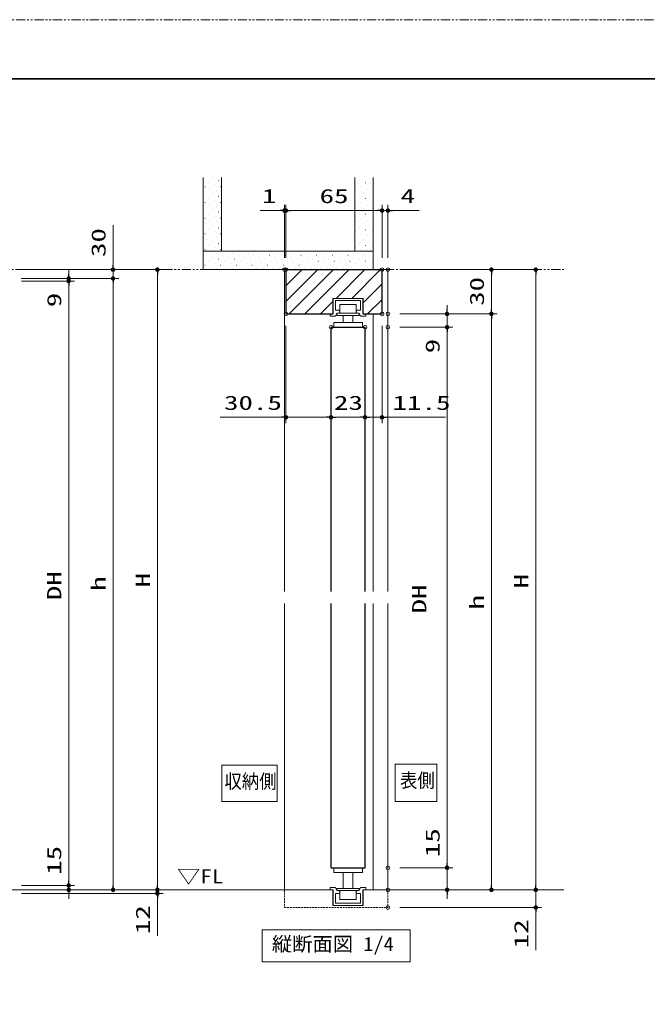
# Model space of a CAD drawing. Units: millimetres, scale not verified. Extents: x -1306 to 1306, y -607 to 607.
# Drawn here: x -604 to -180, y -75 to 594 of the extents above; entities that cross this region are included whole.
import ezdxf
from ezdxf.enums import TextEntityAlignment as Align

# ---------------------------------------------------------------- set-up
doc = ezdxf.new("R2010")
doc.units = ezdxf.units.MM
doc.header["$LTSCALE"] = 5
doc.header["$PDMODE"] = 32
doc.header["$PDSIZE"] = 2.5
doc.linetypes.add('USER1', pattern=[0.375, 0.25, -0.125])
doc.linetypes.add('USER2', pattern=[2.5, 1.25, -0.25, 0.25, -0.25, 0.25, -0.25])
for name, color, linetype, lineweight in [('0-1_線(白)', 7, 'Continuous', 30), ('0-2_線(黄)', 2, 'Continuous', 15), ('0-3_線(水)', 4, 'Continuous', 9), ('0-5_ハッチング', 6, 'Continuous', 9), ('0-6_点線(黄)', 2, 'USER1', 15), ('0-7_寸法線', 3, 'Continuous', 13), ('0-8_陰線', 4, 'USER2', 9), ('0-9_0', 3, 'Continuous', 25), ('0-A_DEFPOINTS', 7, 'Continuous', 5), ('0-C_図面枠', 7, 'Continuous', 35)]:
    doc.layers.add(name, color=color, linetype=linetype, lineweight=lineweight)
doc.styles.add('ＭＳ ゴシック', font='')
doc.styles.get('ＭＳ ゴシック').set_extended_font_data('MS Gothic')

# ---------------------------------------------------------------- blocks, each defined once
blk = doc.blocks.new('_DOT')
at = {"layer": '0-9_0'}
blk.add_line((-2.5, 0), (-5, 0), dxfattribs=at)
for points in [[(0, 0), (-2.5, 0), (-2.48, 0.313)], [(0, 0), (-2.48, -0.313), (-2.5, 0)], [(0, 0), (-2.48, 0.313), (-2.421, 0.622)], [(0, 0), (-2.421, -0.622), (-2.48, -0.313)], [(0, 0), (-2.421, 0.622), (-2.324, 0.92)], [(0, 0), (-2.324, -0.92), (-2.421, -0.622)], [(0, 0), (-2.324, 0.92), (-2.191, 1.204)], [(0, 0), (-2.191, -1.204), (-2.324, -0.92)], [(0, 0), (-2.191, 1.204), (-2.023, 1.469)], [(0, 0), (-2.023, -1.469), (-2.191, -1.204)], [(0, 0), (-2.023, 1.469), (-1.822, 1.711)], [(0, 0), (-1.822, -1.711), (-2.023, -1.469)], [(0, 0), (-1.822, 1.711), (-1.594, 1.926)], [(0, 0), (-1.594, -1.926), (-1.822, -1.711)], [(0, 0), (-1.594, 1.926), (-1.34, 2.111)], [(0, 0), (-1.34, -2.111), (-1.594, -1.926)], [(0, 0), (-1.34, 2.111), (-1.064, 2.262)], [(0, 0), (-1.064, -2.262), (-1.34, -2.111)], [(0, 0), (-1.064, 2.262), (-0.773, 2.378)], [(0, 0), (-0.773, -2.378), (-1.064, -2.262)], [(0, 0), (-0.773, 2.378), (-0.468, 2.456)], [(0, 0), (-0.468, -2.456), (-0.773, -2.378)], [(0, 0), (-0.468, 2.456), (-0.157, 2.495)], [(0, 0), (-0.157, -2.495), (-0.468, -2.456)], [(0, 0), (-0.157, 2.495), (0.157, 2.495)], [(0, 0), (0.157, -2.495), (-0.157, -2.495)], [(0, 0), (0.157, 2.495), (0.468, 2.456)], [(0, 0), (0.468, 2.456), (0.773, 2.378)], [(0, 0), (0.773, 2.378), (1.064, 2.262)], [(0, 0), (1.064, 2.262), (1.34, 2.111)], [(0, 0), (1.34, 2.111), (1.594, 1.926)], [(0, 0), (1.594, 1.926), (1.822, 1.711)], [(0, 0), (1.822, 1.711), (2.023, 1.469)], [(0, 0), (2.023, 1.469), (2.191, 1.204)], [(0, 0), (2.191, 1.204), (2.324, 0.92)], [(0, 0), (2.324, 0.92), (2.421, 0.622)], [(0, 0), (2.421, 0.622), (2.48, 0.313)], [(0, 0), (2.48, 0.313), (2.5, 0)], [(0, 0), (0.468, -2.456), (0.157, -2.495)], [(0, 0), (0.773, -2.378), (0.468, -2.456)], [(0, 0), (1.064, -2.262), (0.773, -2.378)], [(0, 0), (1.34, -2.111), (1.064, -2.262)], [(0, 0), (1.594, -1.926), (1.34, -2.111)], [(0, 0), (1.822, -1.711), (1.594, -1.926)], [(0, 0), (2.023, -1.469), (1.822, -1.711)], [(0, 0), (2.191, -1.204), (2.023, -1.469)], [(0, 0), (2.324, -0.92), (2.191, -1.204)], [(0, 0), (2.421, -0.622), (2.324, -0.92)], [(0, 0), (2.48, -0.313), (2.421, -0.622)], [(0, 0), (2.5, 0), (2.48, -0.313)]]:
    blk.add_solid(points, dxfattribs=at)

msp = doc.modelspace()

# ---------------------------------------------------------------- linework, layer by layer
at = {"layer": '0-1_線(白)'}
for p, q in [((-424.094, 424.763), (-424.094, 394.763)), ((-424.094, 424.763), (-359.094, 424.763)), ((-359.094, 394.763), (-359.094, 424.763)), ((-424.094, 394.763), (-392.294, 394.763)), ((-371.894, 394.763), (-359.094, 394.763)), ((-393.594, 385.763), (-370.594, 385.763)), ((-393.594, 206.763), (-393.594, 385.763)), ((-370.594, 206.763), (-370.594, 385.763)), ((-393.594, 19.763), (-393.594, 198.763)), ((-370.594, 19.763), (-370.594, 198.763)), ((-393.594, 19.763), (-370.594, 19.763))]:
    msp.add_line(p, q, dxfattribs=at)
at = {"layer": '0-2_線(黄)'}
for p, q in [((-467.594, 437.263), (-467.594, 487.263)), ((-377.594, 437.263), (-377.594, 487.263)), ((-365.094, 424.763), (-365.094, 487.263)), ((-480.094, 437.263), (-365.094, 437.263)), ((-1244.636, 4.763), (-392.294, 4.763)), ((-371.894, 4.763), (-236.081, 4.763))]:
    msp.add_line(p, q, dxfattribs=at)
msp.add_lwpolyline([(-480.094, 487.263), (-480.094, 424.763), (-425.094, 424.763)], dxfattribs=at)
msp.add_lwpolyline([(-440.207, -22.237), (-339.981, -22.237), (-339.981, -44.072), (-440.207, -44.072)], close=True, dxfattribs=at)
at = {"layer": '0-3_線(水)'}
for p, q in [((-355.094, 424.763), (-425.094, 424.763)), ((-425.094, 424.763), (-425.094, 206.763)), ((-355.094, 424.763), (-355.094, 206.763)), ((-390.594, 403.763), (-373.594, 403.763)), ((-390.594, 403.763), (-390.594, 397.263)), ((-373.594, 403.763), (-373.594, 397.263)), ((-394.094, 394.763), (-394.094, 393.263)), ((-392.094, 394.763), (-392.294, 394.763)), ((-390.594, 397.263), (-388.594, 397.263)), ((-389.594, 395.263), (-390.594, 393.263)), ((-373.594, 397.263), (-375.594, 397.263)), ((-374.594, 395.263), (-373.594, 393.263)), ((-372.094, 394.763), (-371.894, 394.763)), ((-370.094, 394.763), (-370.094, 393.263)), ((-365.094, 394.763), (-365.094, 206.763)), ((-394.094, 393.263), (-390.594, 393.263)), ((-385.344, 393.763), (-385.344, 388.963)), ((-378.844, 393.763), (-378.844, 388.963)), ((-370.094, 393.263), (-373.594, 393.263)), ((-425.094, 198.763), (-425.094, 4.763)), ((-365.094, 198.763), (-365.094, 4.763)), ((-355.094, 198.763), (-355.094, 4.763)), ((-385.344, 5.763), (-385.344, 16.563)), ((-378.844, 5.763), (-378.844, 16.563)), ((-394.094, 6.263), (-390.594, 6.263)), ((-389.594, 4.263), (-390.594, 6.263)), ((-390.594, 2.263), (-388.594, 2.263)), ((-390.594, -4.237), (-390.594, 2.263)), ((-373.594, 2.263), (-375.594, 2.263)), ((-374.594, 4.263), (-373.594, 6.263)), ((-370.094, 6.263), (-373.594, 6.263)), ((-373.594, -4.237), (-373.594, 2.263)), ((-370.094, 4.763), (-370.094, 6.263)), ((-373.594, -4.237), (-390.594, -4.237))]:
    msp.add_line(p, q, dxfattribs=at)
for points in [[(-392.094, 394.763), (-392.094, 405.263), (-372.094, 405.263), (-372.094, 394.763)], [(-387.544, 395.263), (-387.544, 401.263), (-376.644, 401.263), (-376.644, 395.263)], [(-391.794, 385.763), (-391.794, 388.963), (-372.394, 388.963), (-372.394, 385.763)], [(-391.794, 19.763), (-391.794, 16.563), (-372.394, 16.563), (-372.394, 19.763)], [(-370.094, 4.763), (-372.094, 4.763), (-372.094, -5.737), (-392.094, -5.737), (-392.094, 4.763), (-394.094, 4.763), (-394.094, 6.263)], [(-387.544, 4.263), (-387.544, -1.737), (-376.644, -1.737), (-376.644, 4.263)]]:
    msp.add_lwpolyline(points, dxfattribs=at)
for points in [[(-389.594, 395.263), (-389.594, 393.763), (-374.594, 393.763), (-374.594, 395.263)], [(-389.594, 4.263), (-389.594, 5.763), (-374.594, 5.763), (-374.594, 4.263)]]:
    msp.add_lwpolyline(points, close=True, dxfattribs=at)
for centre, start, end in [((-388.594, 396.263), 270, 89.99996), ((-375.594, 396.263), 90, 270), ((-388.594, 3.263), 270, 89.99996), ((-375.594, 3.263), 90, 270)]:
    msp.add_arc(centre, 1, start, end, dxfattribs=at)
at = {"layer": '0-5_ハッチング'}
for p, q in [((-476.257, 483.558), (-476.207, 483.558)), ((-473.605, 486.21), (-473.555, 486.21)), ((-472.279, 482.232), (-472.229, 482.232)), ((-469.627, 484.884), (-469.577, 484.884)), ((-376.82, 482.232), (-376.77, 482.232)), ((-374.168, 484.884), (-374.118, 484.884)), ((-370.19, 483.558), (-370.14, 483.558)), ((-367.539, 486.21), (-367.489, 486.21)), ((-366.213, 482.232), (-366.163, 482.232)), ((-478.908, 480.907), (-478.858, 480.907)), ((-477.582, 476.929), (-477.532, 476.929)), ((-474.931, 479.581), (-474.881, 479.581)), ((-473.605, 475.603), (-473.555, 475.603)), ((-470.953, 478.255), (-470.903, 478.255)), ((-468.302, 480.907), (-468.252, 480.907)), ((-375.494, 478.255), (-375.444, 478.255)), ((-372.842, 480.907), (-372.792, 480.907)), ((-371.516, 476.929), (-371.466, 476.929)), ((-368.865, 479.581), (-368.815, 479.581)), ((-367.539, 475.603), (-367.489, 475.603)), ((-478.908, 470.3), (-478.858, 470.3)), ((-476.257, 472.952), (-476.207, 472.952)), ((-474.931, 468.974), (-474.881, 468.974)), ((-472.279, 471.626), (-472.229, 471.626)), ((-469.627, 474.277), (-469.577, 474.277)), ((-468.302, 470.3), (-468.252, 470.3)), ((-376.82, 471.626), (-376.77, 471.626)), ((-374.168, 474.277), (-374.118, 474.277)), ((-372.842, 470.3), (-372.792, 470.3)), ((-370.19, 472.952), (-370.14, 472.952)), ((-368.865, 468.974), (-368.815, 468.974)), ((-366.213, 471.626), (-366.163, 471.626)), ((-477.582, 466.322), (-477.532, 466.322)), ((-476.257, 462.345), (-476.207, 462.345)), ((-473.605, 464.997), (-473.555, 464.997)), ((-470.953, 467.648), (-470.903, 467.648)), ((-469.627, 463.671), (-469.577, 463.671)), ((-375.494, 467.648), (-375.444, 467.648)), ((-374.168, 463.671), (-374.118, 463.671)), ((-371.516, 466.322), (-371.466, 466.322)), ((-370.19, 462.345), (-370.14, 462.345)), ((-367.539, 464.997), (-367.489, 464.997)), ((-478.908, 459.693), (-478.858, 459.693)), ((-477.582, 455.716), (-477.532, 455.716)), ((-474.931, 458.367), (-474.881, 458.367)), ((-472.279, 461.019), (-472.229, 461.019)), ((-470.953, 457.042), (-470.903, 457.042)), ((-468.302, 459.693), (-468.252, 459.693)), ((-376.82, 461.019), (-376.77, 461.019)), ((-375.494, 457.042), (-375.444, 457.042)), ((-372.842, 459.693), (-372.792, 459.693)), ((-371.516, 455.716), (-371.466, 455.716)), ((-368.865, 458.367), (-368.815, 458.367)), ((-366.213, 461.019), (-366.163, 461.019)), ((-478.908, 449.087), (-478.858, 449.087)), ((-476.257, 451.738), (-476.207, 451.738)), ((-473.605, 454.39), (-473.555, 454.39)), ((-472.279, 450.413), (-472.229, 450.413)), ((-469.627, 453.064), (-469.577, 453.064)), ((-468.302, 449.087), (-468.252, 449.087)), ((-376.82, 450.413), (-376.77, 450.413)), ((-374.168, 453.064), (-374.118, 453.064)), ((-372.842, 449.087), (-372.792, 449.087)), ((-370.19, 451.738), (-370.14, 451.738)), ((-367.539, 454.39), (-367.489, 454.39)), ((-366.213, 450.413), (-366.163, 450.413)), ((-477.582, 445.109), (-477.532, 445.109)), ((-474.931, 447.761), (-474.881, 447.761)), ((-473.605, 443.783), (-473.555, 443.783)), ((-470.953, 446.435), (-470.903, 446.435)), ((-469.627, 442.458), (-469.577, 442.458)), ((-375.494, 446.435), (-375.444, 446.435)), ((-374.168, 442.458), (-374.118, 442.458)), ((-371.516, 445.109), (-371.466, 445.109)), ((-368.865, 447.761), (-368.815, 447.761)), ((-367.539, 443.783), (-367.489, 443.783)), ((-478.908, 438.48), (-478.858, 438.48)), ((-476.257, 441.132), (-476.207, 441.132)), ((-474.931, 437.154), (-474.881, 437.154)), ((-472.279, 439.806), (-472.229, 439.806)), ((-470.953, 435.828), (-470.903, 435.828)), ((-468.302, 438.48), (-468.252, 438.48)), ((-464.324, 437.154), (-464.274, 437.154)), ((-460.347, 435.828), (-460.297, 435.828)), ((-453.717, 437.154), (-453.667, 437.154)), ((-449.74, 435.828), (-449.69, 435.828)), ((-443.111, 437.154), (-443.061, 437.154)), ((-439.133, 435.828), (-439.083, 435.828)), ((-432.504, 437.154), (-432.454, 437.154)), ((-428.527, 435.828), (-428.477, 435.828)), ((-421.898, 437.154), (-421.848, 437.154)), ((-417.92, 435.828), (-417.87, 435.828)), ((-411.291, 437.154), (-411.241, 437.154)), ((-407.314, 435.828), (-407.264, 435.828)), ((-400.684, 437.154), (-400.634, 437.154)), ((-396.707, 435.828), (-396.657, 435.828)), ((-390.078, 437.154), (-390.028, 437.154)), ((-386.1, 435.828), (-386.05, 435.828)), ((-379.471, 437.154), (-379.421, 437.154)), ((-376.82, 439.806), (-376.77, 439.806)), ((-375.494, 435.828), (-375.444, 435.828)), ((-372.842, 438.48), (-372.792, 438.48)), ((-370.19, 441.132), (-370.14, 441.132)), ((-368.865, 437.154), (-368.815, 437.154)), ((-366.213, 439.806), (-366.163, 439.806)), ((-477.582, 434.503), (-477.532, 434.503)), ((-476.257, 430.525), (-476.207, 430.525)), ((-473.605, 433.177), (-473.555, 433.177)), ((-472.279, 429.199), (-472.229, 429.199)), ((-469.627, 431.851), (-469.577, 431.851)), ((-466.976, 434.503), (-466.926, 434.503)), ((-465.65, 430.525), (-465.6, 430.525)), ((-462.998, 433.177), (-462.948, 433.177)), ((-461.672, 429.199), (-461.622, 429.199)), ((-459.021, 431.851), (-458.971, 431.851)), ((-456.369, 434.503), (-456.319, 434.503)), ((-455.043, 430.525), (-454.993, 430.525)), ((-452.392, 433.177), (-452.342, 433.177)), ((-451.066, 429.199), (-451.016, 429.199)), ((-448.414, 431.851), (-448.364, 431.851)), ((-445.763, 434.503), (-445.713, 434.503)), ((-444.437, 430.525), (-444.387, 430.525)), ((-441.785, 433.177), (-441.735, 433.177)), ((-440.459, 429.199), (-440.409, 429.199)), ((-437.808, 431.851), (-437.758, 431.851)), ((-435.156, 434.503), (-435.106, 434.503)), ((-433.83, 430.525), (-433.78, 430.525)), ((-431.178, 433.177), (-431.128, 433.177)), ((-429.853, 429.199), (-429.803, 429.199)), ((-427.201, 431.851), (-427.151, 431.851)), ((-424.549, 434.503), (-424.499, 434.503)), ((-423.224, 430.525), (-423.174, 430.525)), ((-420.572, 433.177), (-420.522, 433.177)), ((-419.246, 429.199), (-419.196, 429.199)), ((-416.594, 431.851), (-416.544, 431.851)), ((-413.943, 434.503), (-413.893, 434.503)), ((-412.617, 430.525), (-412.567, 430.525)), ((-409.965, 433.177), (-409.915, 433.177)), ((-408.639, 429.199), (-408.589, 429.199)), ((-405.988, 431.851), (-405.938, 431.851)), ((-403.336, 434.503), (-403.286, 434.503)), ((-402.01, 430.525), (-401.96, 430.525)), ((-399.359, 433.177), (-399.309, 433.177)), ((-398.033, 429.199), (-397.983, 429.199)), ((-395.381, 431.851), (-395.331, 431.851)), ((-392.73, 434.503), (-392.68, 434.503)), ((-391.404, 430.525), (-391.354, 430.525)), ((-388.752, 433.177), (-388.702, 433.177)), ((-387.426, 429.199), (-387.376, 429.199)), ((-384.775, 431.851), (-384.725, 431.851)), ((-382.123, 434.503), (-382.073, 434.503)), ((-380.797, 430.525), (-380.747, 430.525)), ((-378.145, 433.177), (-378.095, 433.177)), ((-376.82, 429.199), (-376.77, 429.199)), ((-374.168, 431.851), (-374.118, 431.851)), ((-371.516, 434.503), (-371.466, 434.503)), ((-370.19, 430.525), (-370.14, 430.525)), ((-367.539, 433.177), (-367.489, 433.177)), ((-366.213, 429.199), (-366.163, 429.199)), ((-478.908, 427.874), (-478.858, 427.874)), ((-474.931, 426.548), (-474.881, 426.548)), ((-470.953, 425.222), (-470.903, 425.222)), ((-468.302, 427.874), (-468.252, 427.874)), ((-464.324, 426.548), (-464.274, 426.548)), ((-460.347, 425.222), (-460.297, 425.222)), ((-457.695, 427.874), (-457.645, 427.874)), ((-453.717, 426.548), (-453.667, 426.548)), ((-449.74, 425.222), (-449.69, 425.222)), ((-447.088, 427.874), (-447.038, 427.874)), ((-443.111, 426.548), (-443.061, 426.548)), ((-439.133, 425.222), (-439.083, 425.222)), ((-436.482, 427.874), (-436.432, 427.874)), ((-432.504, 426.548), (-432.454, 426.548)), ((-428.527, 425.222), (-428.477, 425.222)), ((-425.875, 427.874), (-425.825, 427.874)), ((-424.094, 424.351), (-423.682, 424.763)), ((-424.094, 413.744), (-413.076, 424.763)), ((-424.094, 403.138), (-402.469, 424.763)), ((-421.898, 426.548), (-421.848, 426.548)), ((-421.862, 394.763), (-391.862, 424.763)), ((-417.92, 425.222), (-417.87, 425.222)), ((-415.269, 427.874), (-415.219, 427.874)), ((-411.291, 426.548), (-411.241, 426.548)), ((-411.256, 394.763), (-381.256, 424.763)), ((-407.314, 425.222), (-407.264, 425.222)), ((-404.662, 427.874), (-404.612, 427.874)), ((-400.684, 426.548), (-400.634, 426.548)), ((-396.707, 425.222), (-396.657, 425.222)), ((-394.055, 427.874), (-394.005, 427.874)), ((-390.149, 405.263), (-370.649, 424.763)), ((-390.078, 426.548), (-390.028, 426.548)), ((-386.1, 425.222), (-386.05, 425.222)), ((-383.449, 427.874), (-383.399, 427.874)), ((-379.543, 405.263), (-360.043, 424.763)), ((-379.471, 426.548), (-379.421, 426.548)), ((-375.494, 425.222), (-375.444, 425.222)), ((-372.842, 427.874), (-372.792, 427.874)), ((-368.865, 426.548), (-368.815, 426.548)), ((-371.894, 402.305), (-359.094, 415.105)), ((-400.649, 394.763), (-392.294, 403.118)), ((-368.829, 394.763), (-359.094, 404.498))]:
    msp.add_line(p, q, dxfattribs=at)
at = {"layer": '0-6_点線(黄)'}
for p, q in [((-425.094, 4.763), (-425.094, -7.237)), ((-355.094, 4.763), (-355.094, -7.237)), ((-425.094, -7.237), (-355.094, -7.237))]:
    msp.add_line(p, q, dxfattribs=at)
at = {"layer": '0-7_寸法線'}
for p, q in [((-425.094, 432.763), (-425.094, 468.763)), ((-424.094, 432.763), (-424.094, 468.763)), ((-424.094, 432.763), (-424.094, 468.763)), ((-359.094, 432.763), (-359.094, 468.763)), ((-359.094, 432.763), (-359.094, 468.763)), ((-355.094, 432.763), (-355.094, 468.763)), ((-428.094, 464.763), (-441.475, 464.763)), ((-424.094, 464.763), (-425.094, 464.763)), ((-421.094, 464.763), (-362.094, 464.763)), ((-421.094, 464.763), (-418.094, 464.763)), ((-362.094, 464.763), (-365.094, 464.763)), ((-359.094, 464.763), (-355.094, 464.763)), ((-352.094, 464.763), (-333.951, 464.763)), ((-541.08, 427.763), (-541.08, 454.954)), ((-603.08, 424.763), (-507.08, 424.763)), ((-603.08, 424.763), (-537.08, 424.763)), ((-571.08, 421.763), (-571.08, 424.763)), ((-541.08, 418.763), (-541.08, 424.763)), ((-511.08, 421.763), (-511.08, 7.763)), ((-347.094, 424.763), (-251.094, 424.763)), ((-347.094, 424.763), (-281.094, 424.763)), ((-285.094, 421.763), (-285.094, 397.763)), ((-255.094, 421.763), (-255.094, 7.763)), ((-603.28, 418.763), (-537.08, 418.763)), ((-603.28, 418.763), (-537.08, 418.763)), ((-603.28, 418.763), (-567.08, 418.763)), ((-603.08, 416.963), (-567.08, 416.963)), ((-603.08, 416.963), (-567.08, 416.963)), ((-571.08, 418.763), (-571.08, 416.963)), ((-541.08, 415.763), (-541.08, 412.763)), ((-541.08, 415.763), (-541.08, 7.763)), ((-571.08, 413.963), (-571.08, 10.763)), ((-571.08, 413.963), (-571.08, 396.773)), ((-347.094, 394.763), (-281.094, 394.763)), ((-347.094, 394.763), (-281.094, 394.763)), ((-347.094, 394.763), (-311.094, 394.763)), ((-315.094, 397.763), (-315.094, 400.763)), ((-315.094, 394.763), (-315.094, 385.763)), ((-285.094, 391.763), (-285.094, 7.763)), ((-424.094, 386.763), (-424.094, 320.763)), ((-359.094, 386.763), (-359.094, 320.763)), ((-347.094, 385.763), (-311.094, 385.763)), ((-347.094, 385.763), (-311.094, 385.763)), ((-315.094, 382.763), (-315.094, 22.763)), ((-315.094, 382.763), (-315.094, 365.573)), ((-393.594, 377.763), (-393.594, 320.763)), ((-393.594, 377.763), (-393.594, 320.763)), ((-370.594, 377.763), (-370.594, 320.763)), ((-370.594, 377.763), (-370.594, 320.763)), ((-427.094, 324.763), (-468.571, 324.763)), ((-393.594, 324.763), (-424.094, 324.763)), ((-396.594, 324.763), (-399.594, 324.763)), ((-393.594, 324.763), (-370.594, 324.763)), ((-390.594, 324.763), (-387.594, 324.763)), ((-373.594, 324.763), (-376.594, 324.763)), ((-370.594, 324.763), (-359.094, 324.763)), ((-367.594, 324.763), (-364.594, 324.763)), ((-356.094, 324.763), (-316.047, 324.763)), ((-315.094, 22.763), (-315.094, 48.525)), ((-571.08, 10.763), (-571.08, 36.525)), ((-347.094, 19.763), (-311.094, 19.763)), ((-347.094, 19.763), (-311.094, 19.763)), ((-315.094, 4.763), (-315.094, 19.763)), ((-603.08, 7.763), (-567.08, 7.763)), ((-603.08, 7.763), (-567.08, 7.763)), ((-571.08, 4.763), (-571.08, 7.763)), ((-511.08, 7.763), (-511.08, 10.763)), ((-255.094, 7.763), (-255.094, 10.763)), ((-603.08, 4.763), (-507.08, 4.763)), ((-603.08, 4.763), (-567.08, 4.763)), ((-603.08, 4.763), (-537.08, 4.763)), ((-603.08, 4.763), (-507.08, 4.763)), ((-603.08, 2.363), (-507.08, 2.363)), ((-571.08, 1.763), (-571.08, -1.237)), ((-511.08, 4.763), (-511.08, 2.363)), ((-347.094, 4.763), (-251.094, 4.763)), ((-347.094, 4.763), (-281.094, 4.763)), ((-347.094, 4.763), (-311.094, 4.763)), ((-347.094, 4.763), (-251.094, 4.763)), ((-315.094, 1.763), (-315.094, -1.237)), ((-255.094, 4.763), (-255.094, -7.237)), ((-511.08, -0.637), (-511.08, -26.399)), ((-347.094, -7.237), (-251.094, -7.237)), ((-255.094, -10.237), (-255.094, -35.999))]:
    msp.add_line(p, q, dxfattribs=at)
for points in [[(-392.294, 394.763), (-392.294, 405.263), (-371.894, 405.263), (-371.894, 394.763)], [(-392.294, 4.763), (-392.294, -5.737), (-371.894, -5.737), (-371.894, 4.763)]]:
    msp.add_lwpolyline(points, dxfattribs=at)
for points in [[(-467.49, 64.692), (-467.49, 89.209), (-430.094, 89.209), (-430.094, 64.692)], [(-350.094, 64.692), (-350.094, 89.849), (-321.929, 89.849), (-321.929, 64.692)]]:
    msp.add_lwpolyline(points, close=True, dxfattribs=at)
at = {"layer": '0-8_陰線'}
for p, q in [((387.036, 594), (-1292.964, 594)), ((-1244.636, 424.763), (-236.081, 424.763))]:
    msp.add_line(p, q, dxfattribs=at)
at = {"layer": '0-A_DEFPOINTS'}
for p in [(-425.094, 464.763), (-359.094, 464.763), (-355.094, 464.763), (-541.08, 424.763), (-425.094, 424.763), (-424.094, 424.763), (-359.094, 424.763), (-355.094, 424.763), (-355.094, 424.763), (-571.08, 418.763), (-424.094, 394.763), (-359.094, 394.763), (-355.094, 394.763), (-285.094, 394.763), (-393.594, 385.763), (-370.594, 385.763), (-355.094, 385.763), (-355.094, 385.763), (-315.094, 385.763), (-393.594, 324.763), (-370.594, 324.763), (-359.094, 324.763), (-355.094, 19.763), (-315.094, 19.763), (-571.08, 7.763), (-571.08, 4.763), (-541.08, 4.763), (-511.08, 4.763), (-511.08, 2.363), (-355.094, 4.763), (-315.094, 4.763), (-285.094, 4.763), (-255.094, 4.763), (-355.094, -7.237), (-255.094, -7.237)]:
    msp.add_point(p, dxfattribs=at)
at = {"layer": '0-C_図面枠'}
msp.add_lwpolyline([(-1252.964, -554), (347.036, -554), (347.036, 554), (-1252.964, 554)], close=True, dxfattribs=at)

# ---------------------------------------------------------------- block references
at = {"layer": '0-7_寸法線', "xscale": 0.6, "yscale": 0.6}
for p in [(-425.094, 464.763), (-359.094, 464.763), (-359.094, 464.763), (-424.094, 324.763), (-393.594, 324.763), (-370.594, 324.763)]:
    msp.add_blockref('_DOT', p, dxfattribs=at)
for p, rotation in [((-424.094, 464.763), 180), ((-424.094, 464.763), 180), ((-355.094, 464.763), 180), ((-571.08, 418.763), 270), ((-541.08, 424.763), 270), ((-511.08, 424.763), 90), ((-285.094, 424.763), 90), ((-255.094, 424.763), 90), ((-571.08, 416.963), 90), ((-571.08, 416.963), 90), ((-541.08, 418.763), 90), ((-541.08, 418.763), 90), ((-315.094, 394.763), 270), ((-285.094, 394.763), 270), ((-285.094, 394.763), 90), ((-315.094, 385.763), 90), ((-315.094, 385.763), 90), ((-393.594, 324.763), 180), ((-370.594, 324.763), 180), ((-359.094, 324.763), 180), ((-315.094, 19.763), 270), ((-315.094, 19.763), 270), ((-571.08, 7.763), 270), ((-571.08, 7.763), 270), ((-541.08, 4.763), 270), ((-511.08, 4.763), 270), ((-511.08, 4.763), 270), ((-285.094, 4.763), 270), ((-255.094, 4.763), 270), ((-255.094, 4.763), 270), ((-571.08, 4.763), 90), ((-511.08, 2.363), 90), ((-315.094, 4.763), 90), ((-255.094, -7.237), 90)]:
    msp.add_blockref('_DOT', p, dxfattribs=dict(at, rotation=rotation))

# ---------------------------------------------------------------- texts
at = {"layer": '0-2_線(黄)', "style": 'ＭＳ ゴシック'}
for s, height, width, p in [('▽FL', 9.621, 1.2, (-497.805, 6.207)), ('縦断面図 1/4', 9.604, 1.05, (-433.653, -39.615))]:
    msp.add_text(s, height=height, dxfattribs=dict(at, width=width)).set_placement(p, align=Align.BOTTOM_LEFT)
at = {"layer": '0-7_寸法線', "style": 'ＭＳ ゴシック'}
for s, width, p in [('1', 1.5, (-440.332, 466.913)), ('65', 1.5, (-401.356, 466.913)), ('4', 1.5, (-346.523, 466.913)), ('30.5', 1.5, (-465.999, 326.913)), ('23', 1.5, (-391.618, 326.913)), ('11.5', 1.5, (-351.951, 326.913)), ('収納側', 0.9, (-465.743, 70.586)), ('表側', 0.9, (-346.967, 71.19))]:
    msp.add_text(s, height=9.604, dxfattribs=dict(at, width=width)).set_placement(p, align=Align.BOTTOM_LEFT)
at = {"layer": '0-7_寸法線', "style": 'ＭＳ ゴシック', "width": 1.5}
for s, p in [('30', (-543.23, 433.335)), ('30', (-287.244, 400.239)), ('9', (-573.23, 399.344)), ('9', (-317.244, 368.144)), ('DH', (-573.23, 200.925)), ('h', (-543.23, 207.239)), ('H', (-513.23, 209.525)), ('H', (-257.244, 208.925)), ('DH', (-326.244, 191.925)), ('h', (-287.244, 194.639)), ('15', (-317.244, 26.906)), ('15', (-573.23, 14.906)), ('12', (-513.23, -25.256)), ('12', (-257.244, -34.856))]:
    msp.add_text(s, height=9.604, rotation=90, dxfattribs=at).set_placement(p, align=Align.BOTTOM_LEFT)

doc.saveas('drawing.dxf')
